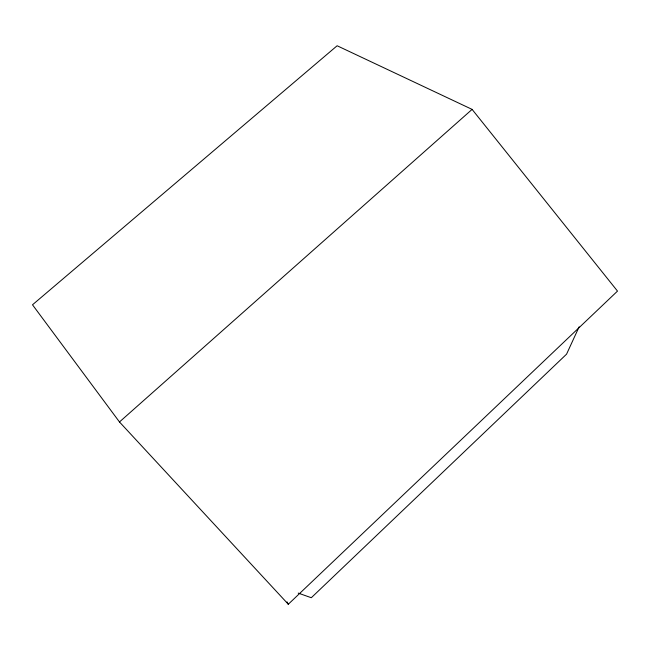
<?xml version="1.0" encoding="UTF-8"?>
<svg xmlns="http://www.w3.org/2000/svg" width="650" height="650" viewBox="0 0 650 650"><rect width="100%" height="100%" fill="white"/><g stroke="black" fill="none" stroke-linecap="round" stroke-linejoin="round"><path stroke-width="0.97" d="M579.126 326.828L566.564 354.161L311.309 597.724L298.228 593.101M288.299 604.248L617.5 291.102L472.095 109.387L337.131 45.752L32.5 304.793L119.478 421.964L288.299 604.248L287.056 601.884M119.478 421.964L472.095 109.387"/></g></svg>
